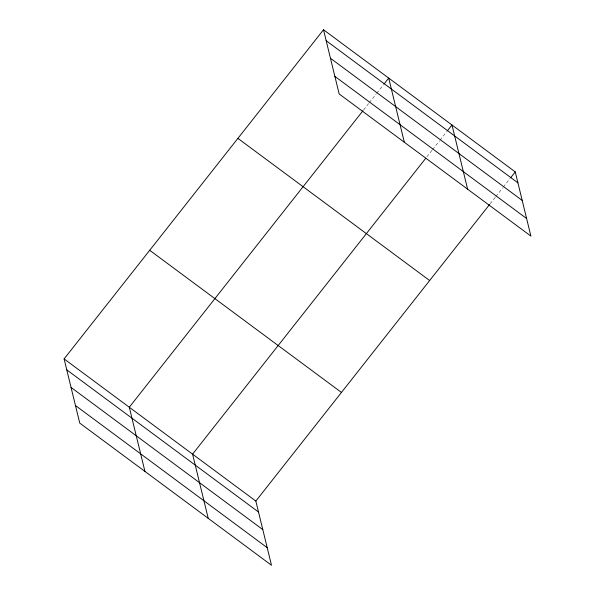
<?xml version="1.0" encoding="UTF-8"?>
<svg xmlns="http://www.w3.org/2000/svg" width="595" height="595" viewBox="0 0 595 595"><rect width="100%" height="100%" fill="white"/><g stroke="black" fill="none" stroke-linecap="round" stroke-linejoin="round"><path stroke-width="0.45" stroke-dasharray="2.98 2.23" d="M363.59 109.949L368.729 103.426M369.294 102.704L376.144 94.017M376.717 93.289L383.567 84.602M426.868 156.857L432 150.342M432.572 149.62L439.422 140.926M439.995 140.204L446.838 131.517M490.139 203.773L495.278 197.257M495.851 196.529L502.701 187.841M503.266 187.113L510.116 178.426"/><path stroke-width="0.89" d="M64.104 358.904L255.843 501.064L271.491 565.25L79.745 423.09L64.104 358.904L323.509 29.75L515.255 171.91L530.896 236.096L339.157 93.936L323.509 29.75M363.017 110.67L129.293 407.24L144.942 471.426M384.132 83.88L388.699 78.086L404.347 142.272M425.722 158.307L192.572 454.149L208.22 518.334M447.41 130.788L451.977 124.995L467.625 189.18M255.843 501.064L489.573 204.494M510.689 177.704L515.255 171.91M326.179 40.705L517.925 182.858M330.463 58.273L522.202 200.426M334.873 76.368L526.62 218.529M237.903 138.375L429.649 280.528M149.702 250.287L341.448 392.44M66.774 369.859L258.513 512.02M71.05 387.427L262.797 529.587M75.468 405.522L267.207 547.683"/></g></svg>
